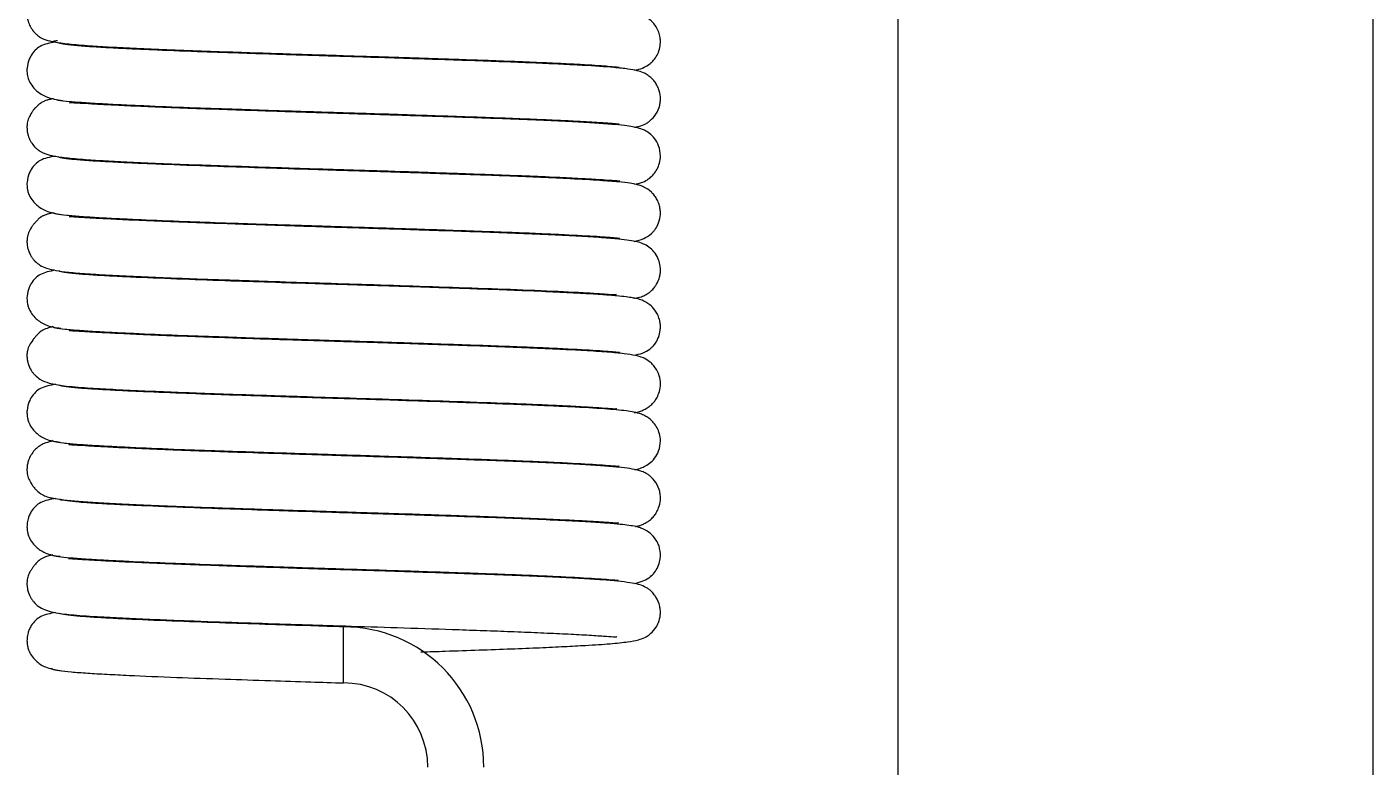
# Model space of a CAD drawing. Header units: millimetres. Extents: x 15 to 1184, y 5 to 836.
# Drawn here: x 428.1 to 449.69, y 594.58 to 606.45 of the extents above; entities that cross this region are included whole.
import ezdxf

# ---------------------------------------------------------------- set-up
doc = ezdxf.new("R2010")
doc.units = ezdxf.units.MM

msp = doc.modelspace()

# ---------------------------------------------------------------- linework, layer by layer
at = {"color": 7, "linetype": 'Continuous', "lineweight": 25}
for p, q in [((442.066, 642.099), (442.066, 591.299)), ((449.686, 591.299), (449.686, 642.099)), ((433.176, 595.929), (433.176, 596.828))]:
    msp.add_line(p, q, dxfattribs=at)
for radius in [2.248, 1.349]:
    msp.add_arc((433.176, 594.58), radius, 0, 90, dxfattribs=at)
for points, knots in [([(428.539, 607.126), (428.526, 607.125), (428.481, 607.119), (428.445, 607.109), (428.393, 607.093), (428.354, 607.076), (428.322, 607.058), (428.303, 607.046), (428.288, 607.035), (428.278, 607.027), (428.268, 607.019), (428.259, 607.011), (428.25, 607.002), (428.234, 606.987), (428.213, 606.964), (428.189, 606.933), (428.153, 606.881), (428.121, 606.815), (428.103, 606.749), (428.095, 606.679), (428.099, 606.601), (428.115, 606.531), (428.141, 606.466), (428.18, 606.399), (428.223, 606.349), (428.261, 606.315), (428.281, 606.3), (428.292, 606.292), (428.315, 606.276), (428.348, 606.258), (428.416, 606.231), (428.539, 606.202), (428.763, 606.172), (429.073, 606.146), (429.442, 606.124), (429.851, 606.104), (430.337, 606.083), (430.881, 606.063), (431.448, 606.043), (431.991, 606.025), (432.484, 606.009), (432.949, 605.995), (433.374, 605.981), (433.808, 605.968), (434.22, 605.955), (434.656, 605.94), (435.101, 605.925), (435.577, 605.909), (436.049, 605.891), (436.476, 605.872), (436.827, 605.855), (437.1, 605.84), (437.351, 605.825), (437.552, 605.805), (437.586, 605.803), (437.596, 605.802)], [0, 0, 0, 0, 0.006568, 0.022713, 0.035311, 0.044112, 0.04717, 0.049444, 0.050359, 0.051191, 0.052013, 0.052901, 0.053851, 0.054839, 0.057091, 0.059909, 0.063404, 0.072567, 0.082763, 0.089519, 0.094273, 0.098646, 0.104647, 0.108295, 0.115717, 0.119409, 0.121238, 0.122341, 0.123816, 0.133729, 0.150259, 0.182625, 0.225419, 0.272298, 0.309815, 0.349753, 0.391841, 0.435605, 0.477247, 0.514704, 0.54765, 0.575939, 0.606483, 0.631243, 0.661514, 0.688996, 0.720431, 0.75558, 0.794796, 0.83378, 0.8694, 0.901451, 0.930053, 0.977828, 1, 1, 1, 1]), ([(437.841, 605.753), (437.855, 605.755), (437.908, 605.762), (437.992, 605.797), (438.065, 605.833), (438.148, 605.909), (438.204, 605.988), (438.244, 606.087), (438.259, 606.186), (438.253, 606.282), (438.222, 606.401), (438.146, 606.52), (438.041, 606.599), (437.953, 606.641), (437.921, 606.65), (437.847, 606.67), (437.728, 606.69), (437.513, 606.713), (437.182, 606.736), (436.668, 606.764), (435.967, 606.794), (435.095, 606.825), (434.213, 606.854), (433.448, 606.878), (432.825, 606.898), (432.305, 606.914), (431.813, 606.93), (431.329, 606.947), (430.86, 606.963), (430.378, 606.981), (429.902, 607), (429.475, 607.021), (429.141, 607.04), (428.924, 607.055), (428.789, 607.067), (428.762, 607.068), (428.749, 607.068)], [0, 0, 0, 0, 0.007663, 0.02823, 0.04625, 0.054668, 0.062903, 0.070626, 0.078726, 0.084089, 0.090654, 0.105065, 0.118183, 0.123643, 0.136032, 0.150036, 0.175748, 0.217424, 0.266228, 0.315312, 0.385221, 0.449764, 0.510225, 0.565708, 0.599796, 0.632181, 0.66809, 0.699115, 0.733394, 0.771155, 0.812747, 0.85779, 0.901096, 0.938147, 0.968948, 1, 1, 1, 1]), ([(428.547, 606.204), (428.462, 606.188), (428.305, 606.157), (428.192, 606.042), (428.125, 605.92), (428.095, 605.813), (428.096, 605.725), (428.104, 605.657), (428.132, 605.564), (428.221, 605.435), (428.412, 605.306), (428.576, 605.282), (428.666, 605.269)], [0, 0, 0, 0, 0.16961, 0.314341, 0.355929, 0.423867, 0.45742, 0.46956, 0.538862, 0.716988, 0.845613, 1, 1, 1, 1]), ([(428.587, 606.225), (428.56, 606.221), (428.493, 606.211), (428.494, 606.201), (428.495, 606.195)], [0, 0, 0, 0, 0.397313, 1, 1, 1, 1]), ([(437.843, 604.838), (437.861, 604.841), (437.915, 604.851), (437.967, 604.867), (438.039, 604.905), (438.102, 604.948), (438.2, 605.057), (438.242, 605.164), (438.257, 605.257), (438.257, 605.346), (438.237, 605.441), (438.193, 605.531), (438.148, 605.592), (438.098, 605.641), (438.034, 605.688), (437.964, 605.722), (437.87, 605.751), (437.73, 605.774), (437.476, 605.801), (437.108, 605.825), (436.665, 605.848), (436.262, 605.867), (435.799, 605.885), (435.285, 605.904), (434.753, 605.922), (434.193, 605.94), (433.65, 605.958), (433.154, 605.973), (432.771, 605.985), (432.414, 605.996), (431.994, 606.01), (431.436, 606.028), (430.767, 606.051), (430.186, 606.074), (429.724, 606.095), (429.385, 606.112), (429.082, 606.13), (428.834, 606.15), (428.653, 606.171), (428.616, 606.185), (428.597, 606.192)], [0, 0, 0, 0, 0.012029, 0.034804, 0.042628, 0.048349, 0.057926, 0.070105, 0.07565, 0.080238, 0.088821, 0.094553, 0.099753, 0.105837, 0.112968, 0.123735, 0.145865, 0.177085, 0.215567, 0.277839, 0.31144, 0.346637, 0.383189, 0.420904, 0.458371, 0.492038, 0.530524, 0.561562, 0.585549, 0.602687, 0.629494, 0.666426, 0.713027, 0.769741, 0.802076, 0.836789, 0.873642, 0.913216, 0.955488, 1, 1, 1, 1]), ([(428.518, 605.295), (428.513, 605.294), (428.476, 605.289), (428.446, 605.28), (428.393, 605.264), (428.356, 605.248), (428.327, 605.231), (428.312, 605.222), (428.302, 605.216), (428.293, 605.208), (428.279, 605.198), (428.27, 605.19), (428.259, 605.179), (428.248, 605.168), (428.236, 605.155), (428.218, 605.136), (428.195, 605.107), (428.156, 605.052), (428.122, 604.984), (428.104, 604.926), (428.097, 604.87), (428.096, 604.829), (428.1, 604.767), (428.116, 604.698), (428.142, 604.635), (428.182, 604.569), (428.224, 604.519), (428.262, 604.486), (428.282, 604.47), (428.293, 604.462), (428.316, 604.447), (428.349, 604.429), (428.417, 604.401), (428.536, 604.373), (428.751, 604.344), (429.049, 604.319), (429.405, 604.297), (429.804, 604.277), (430.283, 604.256), (430.82, 604.236), (431.379, 604.217), (431.913, 604.199), (432.396, 604.183), (432.849, 604.169), (433.261, 604.156), (433.686, 604.143), (434.102, 604.13), (434.555, 604.115), (435.025, 604.099), (435.533, 604.081), (436.054, 604.062), (436.537, 604.041), (436.932, 604.021), (437.222, 604.005), (437.42, 603.992), (437.54, 603.983), (437.591, 603.979), (437.6, 603.98), (437.603, 603.981)], [0, 0, 0, 0, 0.002499, 0.018778, 0.03096, 0.038877, 0.041351, 0.04228, 0.043068, 0.043797, 0.044576, 0.046587, 0.047656, 0.048675, 0.049732, 0.050906, 0.0538, 0.057622, 0.068366, 0.080108, 0.084226, 0.087235, 0.091866, 0.09609, 0.101782, 0.105358, 0.112575, 0.11613, 0.117888, 0.118993, 0.120449, 0.130044, 0.145855, 0.176636, 0.217175, 0.261943, 0.297996, 0.336638, 0.377624, 0.420425, 0.460759, 0.496914, 0.528568, 0.555574, 0.584342, 0.607635, 0.637475, 0.665212, 0.697403, 0.733777, 0.774664, 0.818885, 0.860056, 0.897244, 0.931018, 0.961362, 0.988096, 1, 1, 1, 1]), ([(428.505, 605.298), (428.527, 605.29), (428.572, 605.275), (428.764, 605.254), (429.022, 605.233), (429.335, 605.215), (429.682, 605.197), (430.152, 605.176), (430.742, 605.153), (431.418, 605.13), (431.98, 605.111), (432.404, 605.097), (432.762, 605.086), (433.143, 605.074), (433.636, 605.059), (434.174, 605.042), (434.73, 605.023), (435.26, 605.005), (435.769, 604.987), (436.225, 604.969), (436.615, 604.952), (436.936, 604.936), (437.19, 604.922), (437.383, 604.909), (437.515, 604.899), (437.589, 604.891), (437.594, 604.894), (437.595, 604.895)], [0, 0, 0, 0, 0.052838, 0.102921, 0.149728, 0.19324, 0.234165, 0.272243, 0.33895, 0.393677, 0.437061, 0.468628, 0.488816, 0.516622, 0.552653, 0.597357, 0.636467, 0.680022, 0.724141, 0.766897, 0.808041, 0.847251, 0.884313, 0.919713, 0.953535, 0.983107, 1, 1, 1, 1]), ([(437.839, 603.926), (437.876, 603.932), (437.945, 603.943), (438.029, 603.985), (438.088, 604.025), (438.149, 604.082), (438.205, 604.162), (438.246, 604.263), (438.264, 604.392), (438.236, 604.543), (438.165, 604.662), (438.08, 604.744), (437.97, 604.808), (437.901, 604.826), (437.809, 604.846), (437.672, 604.866), (437.476, 604.886), (437.2, 604.905), (436.84, 604.926), (436.392, 604.947), (435.881, 604.968), (435.352, 604.987), (434.852, 605.004), (434.359, 605.02), (433.899, 605.035), (433.461, 605.049), (433.07, 605.061), (432.662, 605.074), (432.214, 605.088), (431.706, 605.105), (431.155, 605.124), (430.598, 605.143), (430.087, 605.164), (429.659, 605.183), (429.323, 605.2), (429.076, 605.214), (428.906, 605.224), (428.812, 605.229), (428.774, 605.231), (428.777, 605.226), (428.777, 605.225)], [0, 0, 0, 0, 0.020974, 0.038807, 0.046631, 0.054462, 0.062427, 0.0701, 0.078379, 0.090003, 0.10079, 0.111736, 0.123055, 0.143254, 0.166028, 0.191171, 0.224334, 0.260531, 0.300179, 0.343554, 0.388076, 0.427856, 0.463288, 0.494327, 0.528549, 0.554485, 0.580011, 0.604636, 0.63408, 0.668263, 0.706947, 0.749758, 0.792941, 0.83387, 0.872134, 0.907666, 0.941026, 0.971595, 0.995757, 1, 1, 1, 1]), ([(428.547, 604.375), (428.462, 604.358), (428.305, 604.328), (428.193, 604.213), (428.125, 604.092), (428.095, 603.984), (428.097, 603.883), (428.106, 603.825), (428.135, 603.727), (428.219, 603.607), (428.405, 603.479), (428.564, 603.455), (428.651, 603.442)], [0, 0, 0, 0, 0.174183, 0.32443, 0.367371, 0.436887, 0.471126, 0.5003, 0.551109, 0.72418, 0.849339, 1, 1, 1, 1]), ([(437.837, 603.009), (437.888, 603.022), (437.983, 603.045), (438.079, 603.1), (438.144, 603.165), (438.184, 603.215), (438.237, 603.313), (438.255, 603.405), (438.257, 603.472), (438.254, 603.521), (438.243, 603.583), (438.221, 603.642), (438.196, 603.691), (438.176, 603.722), (438.141, 603.768), (438.094, 603.819), (438.007, 603.876), (437.92, 603.909), (437.861, 603.924), (437.758, 603.942), (437.58, 603.963), (437.278, 603.986), (436.857, 604.01), (436.361, 604.034), (435.87, 604.054), (435.391, 604.071), (434.943, 604.086), (434.536, 604.1), (434.18, 604.112), (433.838, 604.123), (433.45, 604.135), (432.954, 604.15), (432.335, 604.17), (431.611, 604.194), (430.818, 604.221), (430.169, 604.246), (429.68, 604.268), (429.335, 604.286), (429.036, 604.304), (428.801, 604.324), (428.637, 604.345), (428.61, 604.359), (428.597, 604.366)], [0, 0, 0, 0, 0.027501, 0.050986, 0.056989, 0.061479, 0.06903, 0.07806, 0.080159, 0.082204, 0.086955, 0.092228, 0.094646, 0.096986, 0.099335, 0.1071, 0.126291, 0.136806, 0.151413, 0.175441, 0.208802, 0.251133, 0.302486, 0.344979, 0.383636, 0.417909, 0.448335, 0.474931, 0.497552, 0.516427, 0.539421, 0.56992, 0.608357, 0.654755, 0.708462, 0.769824, 0.803624, 0.83917, 0.876295, 0.915638, 0.957023, 1, 1, 1, 1]), ([(428.521, 603.466), (428.506, 603.463), (428.467, 603.457), (428.426, 603.445), (428.385, 603.431), (428.355, 603.417), (428.338, 603.409), (428.326, 603.401), (428.32, 603.397), (428.315, 603.394), (428.311, 603.391), (428.305, 603.387), (428.298, 603.382), (428.29, 603.376), (428.281, 603.367), (428.274, 603.36), (428.26, 603.346), (428.248, 603.334), (428.236, 603.32), (428.217, 603.299), (428.192, 603.268), (428.151, 603.21), (428.119, 603.147), (428.102, 603.085), (428.097, 603.032), (428.096, 602.988), (428.102, 602.926), (428.122, 602.849), (428.157, 602.777), (428.197, 602.722), (428.244, 602.67), (428.316, 602.617), (428.421, 602.572), (428.566, 602.538), (428.772, 602.511), (429.063, 602.488), (429.444, 602.466), (429.904, 602.444), (430.387, 602.423), (430.866, 602.406), (431.324, 602.39), (431.749, 602.376), (432.259, 602.359), (432.894, 602.339), (433.686, 602.314), (434.521, 602.287), (435.37, 602.258), (436.189, 602.228), (436.78, 602.201), (437.167, 602.179), (437.393, 602.164), (437.524, 602.153), (437.543, 602.16), (437.552, 602.163)], [0, 0, 0, 0, 0.009197, 0.024143, 0.034405, 0.037826, 0.040183, 0.041027, 0.041389, 0.041729, 0.04206, 0.042402, 0.043173, 0.044137, 0.045343, 0.047979, 0.049072, 0.050133, 0.051284, 0.052623, 0.056081, 0.060773, 0.07413, 0.086682, 0.09081, 0.093659, 0.098796, 0.102763, 0.11043, 0.114314, 0.119596, 0.134928, 0.157005, 0.185923, 0.221602, 0.263804, 0.310904, 0.355563, 0.396365, 0.433027, 0.465977, 0.49542, 0.521177, 0.569039, 0.62003, 0.675151, 0.734455, 0.798354, 0.867584, 0.903695, 0.939532, 0.971902, 1, 1, 1, 1]), ([(428.499, 603.472), (428.515, 603.465), (428.548, 603.451), (428.717, 603.429), (428.951, 603.409), (429.239, 603.391), (429.564, 603.374), (430.008, 603.353), (430.574, 603.33), (431.234, 603.307), (431.795, 603.288), (432.23, 603.274), (432.589, 603.263), (432.952, 603.251), (433.406, 603.237), (433.906, 603.222), (434.429, 603.205), (434.946, 603.187), (435.46, 603.169), (435.937, 603.152), (436.356, 603.134), (436.82, 603.113), (437.175, 603.094), (437.417, 603.077), (437.539, 603.066), (437.599, 603.059), (437.599, 603.063), (437.599, 603.064)], [0, 0, 0, 0, 0.051035, 0.099581, 0.145143, 0.187491, 0.227331, 0.26459, 0.33043, 0.384713, 0.428434, 0.461162, 0.482763, 0.508176, 0.541163, 0.582189, 0.618287, 0.658753, 0.701931, 0.743761, 0.78431, 0.823253, 0.895322, 0.928985, 0.960866, 0.987874, 1, 1, 1, 1]), ([(437.845, 602.097), (437.879, 602.102), (437.936, 602.112), (438.02, 602.15), (438.09, 602.197), (438.134, 602.24), (438.164, 602.275), (438.195, 602.319), (438.226, 602.381), (438.247, 602.452), (438.256, 602.508), (438.258, 602.57), (438.249, 602.649), (438.215, 602.753), (438.153, 602.847), (438.067, 602.925), (437.951, 602.987), (437.882, 603.001), (437.757, 603.026), (437.576, 603.047), (437.314, 603.069), (436.959, 603.091), (436.519, 603.112), (436.018, 603.134), (435.481, 603.154), (434.914, 603.173), (434.35, 603.192), (433.824, 603.209), (433.382, 603.223), (432.944, 603.236), (432.427, 603.253), (431.862, 603.271), (431.282, 603.291), (430.725, 603.31), (430.191, 603.331), (429.724, 603.351), (429.349, 603.37), (429.067, 603.385), (428.879, 603.396), (428.785, 603.405), (428.774, 603.401), (428.772, 603.4)], [0, 0, 0, 0, 0.021373, 0.035444, 0.04588, 0.053659, 0.056611, 0.059002, 0.066631, 0.070157, 0.074653, 0.078227, 0.083365, 0.09102, 0.101222, 0.112486, 0.124367, 0.149049, 0.176874, 0.207394, 0.24658, 0.289298, 0.331821, 0.377159, 0.419236, 0.456746, 0.499917, 0.534831, 0.561357, 0.586682, 0.620484, 0.662857, 0.700059, 0.741534, 0.786027, 0.829571, 0.871515, 0.911656, 0.950653, 0.988214, 1, 1, 1, 1]), ([(428.546, 602.545), (428.462, 602.529), (428.305, 602.498), (428.193, 602.385), (428.125, 602.264), (428.095, 602.155), (428.097, 602.056), (428.106, 601.997), (428.135, 601.899), (428.217, 601.779), (428.399, 601.651), (428.554, 601.628), (428.639, 601.615)], [0, 0, 0, 0, 0.177986, 0.335701, 0.380221, 0.450954, 0.485691, 0.514549, 0.564045, 0.731799, 0.853307, 1, 1, 1, 1]), ([(437.828, 601.182), (437.876, 601.192), (437.97, 601.211), (438.062, 601.264), (438.106, 601.298), (438.142, 601.333), (438.188, 601.392), (438.233, 601.479), (438.254, 601.568), (438.258, 601.65), (438.25, 601.725), (438.232, 601.788), (438.209, 601.84), (438.189, 601.875), (438.144, 601.941), (438.083, 602.001), (437.976, 602.061), (437.914, 602.081), (437.871, 602.092), (437.804, 602.105), (437.703, 602.12), (437.55, 602.136), (437.327, 602.154), (437.011, 602.173), (436.601, 602.194), (436.123, 602.215), (435.631, 602.234), (435.161, 602.25), (434.726, 602.265), (434.337, 602.278), (433.996, 602.289), (433.657, 602.3), (433.262, 602.312), (432.755, 602.328), (432.135, 602.347), (431.423, 602.371), (430.654, 602.398), (430.034, 602.423), (429.573, 602.444), (429.252, 602.462), (428.977, 602.48), (428.765, 602.499), (428.632, 602.518), (428.617, 602.53), (428.61, 602.535)], [0, 0, 0, 0, 0.024842, 0.048794, 0.054247, 0.059551, 0.065183, 0.070924, 0.079104, 0.084004, 0.088241, 0.093364, 0.096136, 0.09876, 0.101263, 0.113381, 0.130335, 0.137828, 0.149007, 0.165391, 0.186962, 0.21364, 0.245241, 0.281688, 0.323485, 0.364787, 0.401791, 0.434635, 0.463784, 0.489055, 0.510344, 0.528819, 0.552922, 0.584286, 0.623352, 0.66991, 0.723301, 0.784328, 0.817724, 0.852707, 0.889315, 0.928088, 0.968733, 1, 1, 1, 1]), ([(428.521, 601.637), (428.509, 601.635), (428.461, 601.627), (428.424, 601.617), (428.375, 601.597), (428.358, 601.589), (428.344, 601.582), (428.336, 601.578), (428.33, 601.574), (428.326, 601.571), (428.322, 601.569), (428.316, 601.565), (428.308, 601.558), (428.299, 601.551), (428.293, 601.544), (428.286, 601.537), (428.279, 601.529), (428.272, 601.522), (428.266, 601.517), (428.26, 601.51), (428.252, 601.501), (428.24, 601.488), (428.218, 601.464), (428.174, 601.41), (428.131, 601.339), (428.107, 601.279), (428.098, 601.22), (428.096, 601.191), (428.097, 601.152), (428.102, 601.103), (428.12, 601.028), (428.148, 600.966), (428.176, 600.922), (428.197, 600.894), (428.242, 600.843), (428.328, 600.779), (428.471, 600.726), (428.703, 600.688), (429.032, 600.661), (429.448, 600.637), (429.906, 600.615), (430.384, 600.595), (430.901, 600.576), (431.439, 600.557), (431.983, 600.539), (432.585, 600.519), (433.293, 600.498), (434.137, 600.471), (435.016, 600.442), (435.727, 600.417), (436.265, 600.395), (436.651, 600.378), (436.993, 600.36), (437.277, 600.343), (437.462, 600.33), (437.55, 600.322), (437.553, 600.331), (437.554, 600.334)], [0, 0, 0, 0, 0.007298, 0.030022, 0.034299, 0.037281, 0.038323, 0.039115, 0.039448, 0.039762, 0.040082, 0.040431, 0.041276, 0.043057, 0.045544, 0.047179, 0.04851, 0.049098, 0.049659, 0.050216, 0.050793, 0.052085, 0.053665, 0.057923, 0.071444, 0.087619, 0.093152, 0.096956, 0.098309, 0.102886, 0.106449, 0.114494, 0.116269, 0.11835, 0.123598, 0.138961, 0.170006, 0.213129, 0.267955, 0.314626, 0.358609, 0.398782, 0.434871, 0.477314, 0.5135, 0.545634, 0.596188, 0.65066, 0.709701, 0.773792, 0.808263, 0.844252, 0.88148, 0.919539, 0.954618, 0.984774, 1, 1, 1, 1]), ([(428.494, 601.647), (428.506, 601.64), (428.531, 601.625), (428.692, 601.603), (428.922, 601.583), (429.21, 601.564), (429.534, 601.547), (429.98, 601.526), (430.547, 601.503), (431.206, 601.48), (431.76, 601.461), (432.184, 601.447), (432.541, 601.435), (432.915, 601.424), (433.397, 601.409), (433.926, 601.392), (434.479, 601.374), (435.014, 601.356), (435.537, 601.338), (436.013, 601.32), (436.427, 601.303), (436.883, 601.281), (437.226, 601.262), (437.459, 601.244), (437.564, 601.235), (437.607, 601.228), (437.601, 601.234), (437.6, 601.234)], [0, 0, 0, 0, 0.051817, 0.101113, 0.147357, 0.190252, 0.230475, 0.268032, 0.33417, 0.388281, 0.431385, 0.463073, 0.48347, 0.510471, 0.545326, 0.58853, 0.626476, 0.668931, 0.712598, 0.754669, 0.795351, 0.834316, 0.90624, 0.93984, 0.97056, 0.995985, 1, 1, 1, 1]), ([(437.834, 600.262), (437.862, 600.268), (437.914, 600.277), (437.985, 600.304), (438.054, 600.341), (438.114, 600.39), (438.162, 600.441), (438.207, 600.511), (438.247, 600.608), (438.263, 600.727), (438.241, 600.864), (438.188, 600.969), (438.128, 601.041), (438.054, 601.106), (437.952, 601.156), (437.855, 601.18), (437.674, 601.209), (437.407, 601.234), (437.06, 601.256), (436.64, 601.278), (436.168, 601.299), (435.646, 601.319), (435.071, 601.339), (434.488, 601.359), (433.928, 601.377), (433.471, 601.391), (433.055, 601.404), (432.6, 601.418), (432.101, 601.434), (431.575, 601.452), (431.051, 601.47), (430.516, 601.489), (430.017, 601.509), (429.593, 601.529), (429.259, 601.546), (429.013, 601.56), (428.874, 601.569), (428.806, 601.573), (428.772, 601.576), (428.771, 601.573), (428.771, 601.572)], [0, 0, 0, 0, 0.018613, 0.033564, 0.04416, 0.052248, 0.058788, 0.06395, 0.070845, 0.079781, 0.088852, 0.099207, 0.104702, 0.11087, 0.127773, 0.158606, 0.195647, 0.237058, 0.282588, 0.322626, 0.365766, 0.408758, 0.447199, 0.492106, 0.52928, 0.5585, 0.58154, 0.610388, 0.647362, 0.680334, 0.717544, 0.758864, 0.801915, 0.843499, 0.883175, 0.921049, 0.957591, 0.975274, 0.992323, 1, 1, 1, 1]), ([(428.556, 600.718), (428.47, 600.702), (428.308, 600.671), (428.194, 600.557), (428.126, 600.437), (428.095, 600.326), (428.097, 600.227), (428.106, 600.168), (428.134, 600.071), (428.215, 599.951), (428.395, 599.823), (428.547, 599.8), (428.631, 599.788)], [0, 0, 0, 0, 0.187293, 0.35192, 0.397655, 0.468459, 0.503124, 0.531395, 0.579297, 0.740956, 0.858177, 1, 1, 1, 1]), ([(437.843, 599.349), (437.871, 599.355), (437.913, 599.363), (437.992, 599.392), (438.08, 599.444), (438.165, 599.526), (438.236, 599.644), (438.264, 599.795), (438.246, 599.925), (438.205, 600.025), (438.149, 600.105), (438.078, 600.171), (438.022, 600.206), (437.893, 600.264), (437.693, 600.295), (437.372, 600.324), (436.92, 600.35), (436.448, 600.372), (436.024, 600.39), (435.541, 600.408), (435.01, 600.427), (434.463, 600.445), (433.894, 600.464), (433.348, 600.481), (432.852, 600.496), (432.471, 600.508), (432.116, 600.519), (431.703, 600.533), (431.16, 600.552), (430.515, 600.574), (429.964, 600.597), (429.536, 600.618), (429.227, 600.635), (428.958, 600.652), (428.752, 600.672), (428.625, 600.691), (428.618, 600.702), (428.614, 600.707)], [0, 0, 0, 0, 0.0225018, 0.0339266, 0.0448642, 0.0554405, 0.0658644, 0.0770956, 0.0850953, 0.0925101, 0.1002066, 0.1077732, 0.1193508, 0.1325619, 0.1762588, 0.2317315, 0.2936601, 0.3272135, 0.362259, 0.3985336, 0.4362471, 0.4737819, 0.5073766, 0.5456273, 0.5765829, 0.6006687, 0.617827, 0.6446013, 0.6813544, 0.7277203, 0.7845162, 0.8167282, 0.8511736, 0.8879542, 0.9275524, 0.9696445, 1, 1, 1, 1]), ([(428.52, 599.808), (428.478, 599.799), (428.413, 599.785), (428.349, 599.759), (428.316, 599.741), (428.293, 599.725), (428.273, 599.711), (428.228, 599.674), (428.182, 599.619), (428.142, 599.552), (428.116, 599.49), (428.1, 599.42), (428.096, 599.359), (428.097, 599.317), (428.104, 599.262), (428.122, 599.203), (428.156, 599.136), (428.195, 599.08), (428.218, 599.052), (428.236, 599.032), (428.248, 599.02), (428.259, 599.009), (428.27, 598.998), (428.279, 598.99), (428.293, 598.979), (428.302, 598.972), (428.312, 598.965), (428.327, 598.956), (428.352, 598.942), (428.384, 598.927), (428.436, 598.909), (428.565, 598.88), (428.824, 598.848), (429.233, 598.82), (429.62, 598.799), (430.085, 598.778), (430.605, 598.757), (431.147, 598.738), (431.664, 598.721), (432.135, 598.705), (432.578, 598.691), (432.986, 598.678), (433.412, 598.665), (433.835, 598.652), (434.3, 598.637), (434.786, 598.621), (435.314, 598.602), (435.858, 598.583), (436.368, 598.562), (436.795, 598.542), (437.12, 598.525), (437.352, 598.51), (437.498, 598.501), (437.58, 598.493), (437.583, 598.498), (437.584, 598.5)], [0, 0, 0, 0, 0.028611, 0.04444, 0.054046, 0.055504, 0.05661, 0.061924, 0.06915, 0.072729, 0.078428, 0.082657, 0.087293, 0.090306, 0.094429, 0.106184, 0.11694, 0.120767, 0.123664, 0.12484, 0.125898, 0.126918, 0.127989, 0.130002, 0.130782, 0.131512, 0.1323, 0.133231, 0.135708, 0.142087, 0.151458, 0.172131, 0.244278, 0.28239, 0.322424, 0.364376, 0.407604, 0.447501, 0.483226, 0.514556, 0.541308, 0.569771, 0.593061, 0.623316, 0.651437, 0.68411, 0.721096, 0.762282, 0.806597, 0.848381, 0.886852, 0.922226, 0.954878, 0.984567, 1, 1, 1, 1]), ([(428.494, 599.821), (428.501, 599.813), (428.516, 599.799), (428.663, 599.778), (428.884, 599.757), (429.165, 599.738), (429.484, 599.721), (429.923, 599.699), (430.485, 599.676), (431.139, 599.653), (431.688, 599.634), (432.105, 599.621), (432.461, 599.609), (432.841, 599.597), (433.334, 599.582), (433.876, 599.565), (434.441, 599.547), (434.986, 599.528), (435.515, 599.51), (435.995, 599.492), (436.413, 599.474), (436.873, 599.452), (437.219, 599.434), (437.459, 599.414), (437.561, 599.406), (437.6, 599.4), (437.592, 599.407), (437.592, 599.407)], [0, 0, 0, 0, 0.049178, 0.098845, 0.14547, 0.188691, 0.229082, 0.266799, 0.333189, 0.38729, 0.43016, 0.461455, 0.481518, 0.509232, 0.544915, 0.589019, 0.627759, 0.671077, 0.714911, 0.757081, 0.797852, 0.836896, 0.908916, 0.942521, 0.97318, 0.999559, 1, 1, 1, 1]), ([(437.855, 598.437), (437.859, 598.438), (437.905, 598.445), (437.957, 598.463), (438.034, 598.5), (438.098, 598.546), (438.148, 598.596), (438.193, 598.657), (438.237, 598.746), (438.257, 598.842), (438.257, 598.931), (438.242, 599.024), (438.2, 599.131), (438.102, 599.239), (438.029, 599.289), (437.968, 599.318), (437.887, 599.344), (437.774, 599.365), (437.581, 599.389), (437.333, 599.41), (437.009, 599.43), (436.601, 599.451), (436.11, 599.472), (435.57, 599.493), (435.024, 599.512), (434.47, 599.53), (433.936, 599.548), (433.45, 599.563), (433.021, 599.576), (432.565, 599.591), (432.008, 599.609), (431.418, 599.628), (430.833, 599.648), (430.3, 599.669), (429.82, 599.689), (429.429, 599.708), (429.133, 599.724), (428.946, 599.736), (428.839, 599.742), (428.781, 599.747), (428.773, 599.745), (428.769, 599.744)], [0, 0, 0, 0, 0.002694, 0.0292, 0.040378, 0.047781, 0.054097, 0.059495, 0.065445, 0.074356, 0.079119, 0.084875, 0.097519, 0.107461, 0.113401, 0.125431, 0.142335, 0.175477, 0.208556, 0.244186, 0.282352, 0.323691, 0.367989, 0.412162, 0.451719, 0.487008, 0.526919, 0.558451, 0.582433, 0.610903, 0.647887, 0.693182, 0.732248, 0.775712, 0.819352, 0.860956, 0.900178, 0.937605, 0.961569, 0.984629, 1, 1, 1, 1]), ([(428.557, 598.888), (428.471, 598.872), (428.308, 598.842), (428.194, 598.727), (428.138, 598.629), (428.109, 598.549), (428.096, 598.479), (428.097, 598.399), (428.106, 598.34), (428.134, 598.242), (428.214, 598.122), (428.393, 597.995), (428.544, 597.972), (428.627, 597.959)], [0, 0, 0, 0, 0.188948, 0.361091, 0.408114, 0.435953, 0.479056, 0.513586, 0.54147, 0.588414, 0.746456, 0.861117, 1, 1, 1, 1]), ([(437.838, 597.521), (437.922, 597.547), (438.025, 597.578), (438.109, 597.642), (438.176, 597.713), (438.23, 597.812), (438.261, 597.939), (438.256, 598.054), (438.225, 598.149), (438.187, 598.227), (438.123, 598.309), (438.02, 598.382), (437.94, 598.415), (437.906, 598.425), (437.846, 598.44), (437.757, 598.455), (437.607, 598.473), (437.397, 598.491), (437.092, 598.511), (436.679, 598.533), (436.18, 598.555), (435.646, 598.576), (435.132, 598.594), (434.657, 598.61), (434.232, 598.624), (433.868, 598.635), (433.522, 598.646), (433.131, 598.658), (432.633, 598.674), (432.019, 598.694), (431.312, 598.717), (430.549, 598.744), (429.938, 598.769), (429.488, 598.791), (429.178, 598.808), (428.918, 598.827), (428.726, 598.847), (428.616, 598.865), (428.617, 598.876), (428.618, 598.881)], [0, 0, 0, 0, 0.03754, 0.046309, 0.054763, 0.062988, 0.070048, 0.081272, 0.086245, 0.089838, 0.102206, 0.113158, 0.121996, 0.129645, 0.141148, 0.167266, 0.193534, 0.225214, 0.262083, 0.304746, 0.349865, 0.390408, 0.426302, 0.458081, 0.485518, 0.508495, 0.527417, 0.550666, 0.581641, 0.620621, 0.667333, 0.721171, 0.783084, 0.816962, 0.852423, 0.889785, 0.929345, 0.97074, 1, 1, 1, 1]), ([(428.511, 597.98), (428.49, 597.977), (428.444, 597.968), (428.368, 597.942), (428.3, 597.904), (428.26, 597.867), (428.247, 597.851), (428.22, 597.818), (428.204, 597.797), (428.192, 597.781), (428.179, 597.764), (428.162, 597.738), (428.13, 597.683), (428.114, 597.643), (428.102, 597.593), (428.098, 597.561), (428.097, 597.537), (428.096, 597.521), (428.097, 597.48), (428.107, 597.409), (428.138, 597.326), (428.179, 597.26), (428.224, 597.203), (428.29, 597.147), (428.403, 597.089), (428.576, 597.047), (428.856, 597.015), (429.224, 596.992), (429.667, 596.968), (430.104, 596.949), (430.547, 596.931), (431.095, 596.911), (431.745, 596.889), (432.483, 596.865), (432.954, 596.85), (433.177, 596.844)], [0, 0, 0, 0, 0.024091, 0.055065, 0.090318, 0.107162, 0.123838, 0.129529, 0.131871, 0.134052, 0.136254, 0.13865, 0.144511, 0.161406, 0.168636, 0.173844, 0.175829, 0.177542, 0.179259, 0.188928, 0.203251, 0.209177, 0.216728, 0.239413, 0.272689, 0.332862, 0.410868, 0.50524, 0.576083, 0.641669, 0.70148, 0.755332, 0.847556, 0.927869, 1, 1, 1, 1]), ([(428.495, 597.993), (428.497, 597.987), (428.503, 597.973), (428.627, 597.953), (428.827, 597.933), (429.088, 597.914), (429.388, 597.897), (429.806, 597.876), (430.348, 597.853), (430.988, 597.829), (431.534, 597.811), (431.957, 597.797), (432.312, 597.785), (432.679, 597.773), (433.144, 597.759), (433.659, 597.743), (434.2, 597.726), (434.736, 597.708), (435.269, 597.69), (435.764, 597.672), (436.201, 597.655), (436.693, 597.633), (437.08, 597.613), (437.356, 597.594), (437.503, 597.582), (437.576, 597.574), (437.578, 597.579), (437.578, 597.581)], [0, 0, 0, 0, 0.041332, 0.090181, 0.136185, 0.178969, 0.218788, 0.256103, 0.322207, 0.376412, 0.419677, 0.451905, 0.472932, 0.499126, 0.533048, 0.574791, 0.611603, 0.652968, 0.696605, 0.738381, 0.778863, 0.817843, 0.890166, 0.923716, 0.955525, 0.984045, 1, 1, 1, 1]), ([(434.416, 596.426), (434.547, 596.43), (434.868, 596.441), (435.355, 596.458), (435.863, 596.476), (436.321, 596.494), (436.719, 596.513), (437.107, 596.534), (437.458, 596.557), (437.729, 596.586), (437.889, 596.613), (437.984, 596.646), (438.044, 596.678), (438.116, 596.732), (438.179, 596.802), (438.234, 596.909), (438.256, 597.002), (438.257, 597.096), (438.243, 597.188), (438.21, 597.275), (438.141, 597.367), (438.098, 597.409), (438.068, 597.433), (438.035, 597.455), (437.969, 597.491), (437.895, 597.513), (437.722, 597.546), (437.421, 597.576), (436.996, 597.602), (436.584, 597.623), (436.091, 597.644), (435.547, 597.665), (434.994, 597.684), (434.432, 597.703), (433.887, 597.721), (433.393, 597.736), (432.963, 597.749), (432.515, 597.763), (431.974, 597.781), (431.399, 597.8), (430.826, 597.82), (430.3, 597.84), (429.822, 597.86), (429.432, 597.88), (429.138, 597.895), (428.953, 597.907), (428.845, 597.914), (428.783, 597.919), (428.77, 597.917), (428.763, 597.917)], [0, 0, 0, 0, 0.019868, 0.048661, 0.077837, 0.10614, 0.133383, 0.159389, 0.196023, 0.230539, 0.259296, 0.278346, 0.285731, 0.290046, 0.297715, 0.30196, 0.308474, 0.312095, 0.317045, 0.328613, 0.332674, 0.335589, 0.337083, 0.338936, 0.344082, 0.361088, 0.384518, 0.436765, 0.465456, 0.496307, 0.529145, 0.562235, 0.592064, 0.618724, 0.648957, 0.672957, 0.691064, 0.711631, 0.738494, 0.771503, 0.800038, 0.831985, 0.864505, 0.895308, 0.92414, 0.951424, 0.968769, 0.985361, 1, 1, 1, 1]), ([(428.554, 597.057), (428.471, 597.042), (428.307, 597.012), (428.195, 596.899), (428.138, 596.802), (428.109, 596.721), (428.096, 596.65), (428.097, 596.57), (428.106, 596.511), (428.134, 596.413), (428.215, 596.293), (428.394, 596.166), (428.546, 596.143), (428.63, 596.13)], [0, 0, 0, 0, 0.1852973, 0.3640779, 0.4120903, 0.4397236, 0.4823325, 0.5164209, 0.544054, 0.5907231, 0.7479686, 0.861988, 1, 1, 1, 1]), ([(433.176, 596.828), (433, 596.834), (432.606, 596.846), (431.965, 596.867), (431.24, 596.891), (430.472, 596.918), (429.865, 596.944), (429.426, 596.966), (429.127, 596.983), (428.88, 597.001), (428.706, 597.021), (428.617, 597.036), (428.622, 597.045), (428.623, 597.047)], [0, 0, 0, 0, 0.075163, 0.167757, 0.277009, 0.401634, 0.543916, 0.621236, 0.701872, 0.786934, 0.876632, 0.970121, 1, 1, 1, 1]), ([(433.177, 596.844), (433.217, 596.842), (433.54, 596.832), (434.173, 596.812), (434.902, 596.788), (435.485, 596.768), (435.927, 596.751), (436.351, 596.734), (436.745, 596.716), (437.086, 596.698), (437.352, 596.68), (437.502, 596.671), (437.562, 596.664), (437.557, 596.675), (437.556, 596.676)], [0, 0, 0, 0, 0.019022, 0.152589, 0.299589, 0.378748, 0.461997, 0.5501, 0.642442, 0.73821, 0.833258, 0.916582, 0.986705, 1, 1, 1, 1]), ([(428.494, 596.165), (428.493, 596.16), (428.491, 596.147), (428.6, 596.128), (428.792, 596.107), (429.055, 596.087), (429.369, 596.069), (429.824, 596.046), (430.447, 596.02), (431.229, 595.992), (431.961, 595.968), (432.605, 595.947), (433, 595.935), (433.176, 595.929)], [0, 0, 0, 0, 0.063383, 0.15481, 0.242275, 0.324994, 0.403207, 0.478024, 0.615266, 0.735032, 0.839715, 0.928241, 1, 1, 1, 1])]:
    msp.add_open_spline(points, degree=3, knots=knots, dxfattribs=at)

doc.saveas('drawing.dxf')
